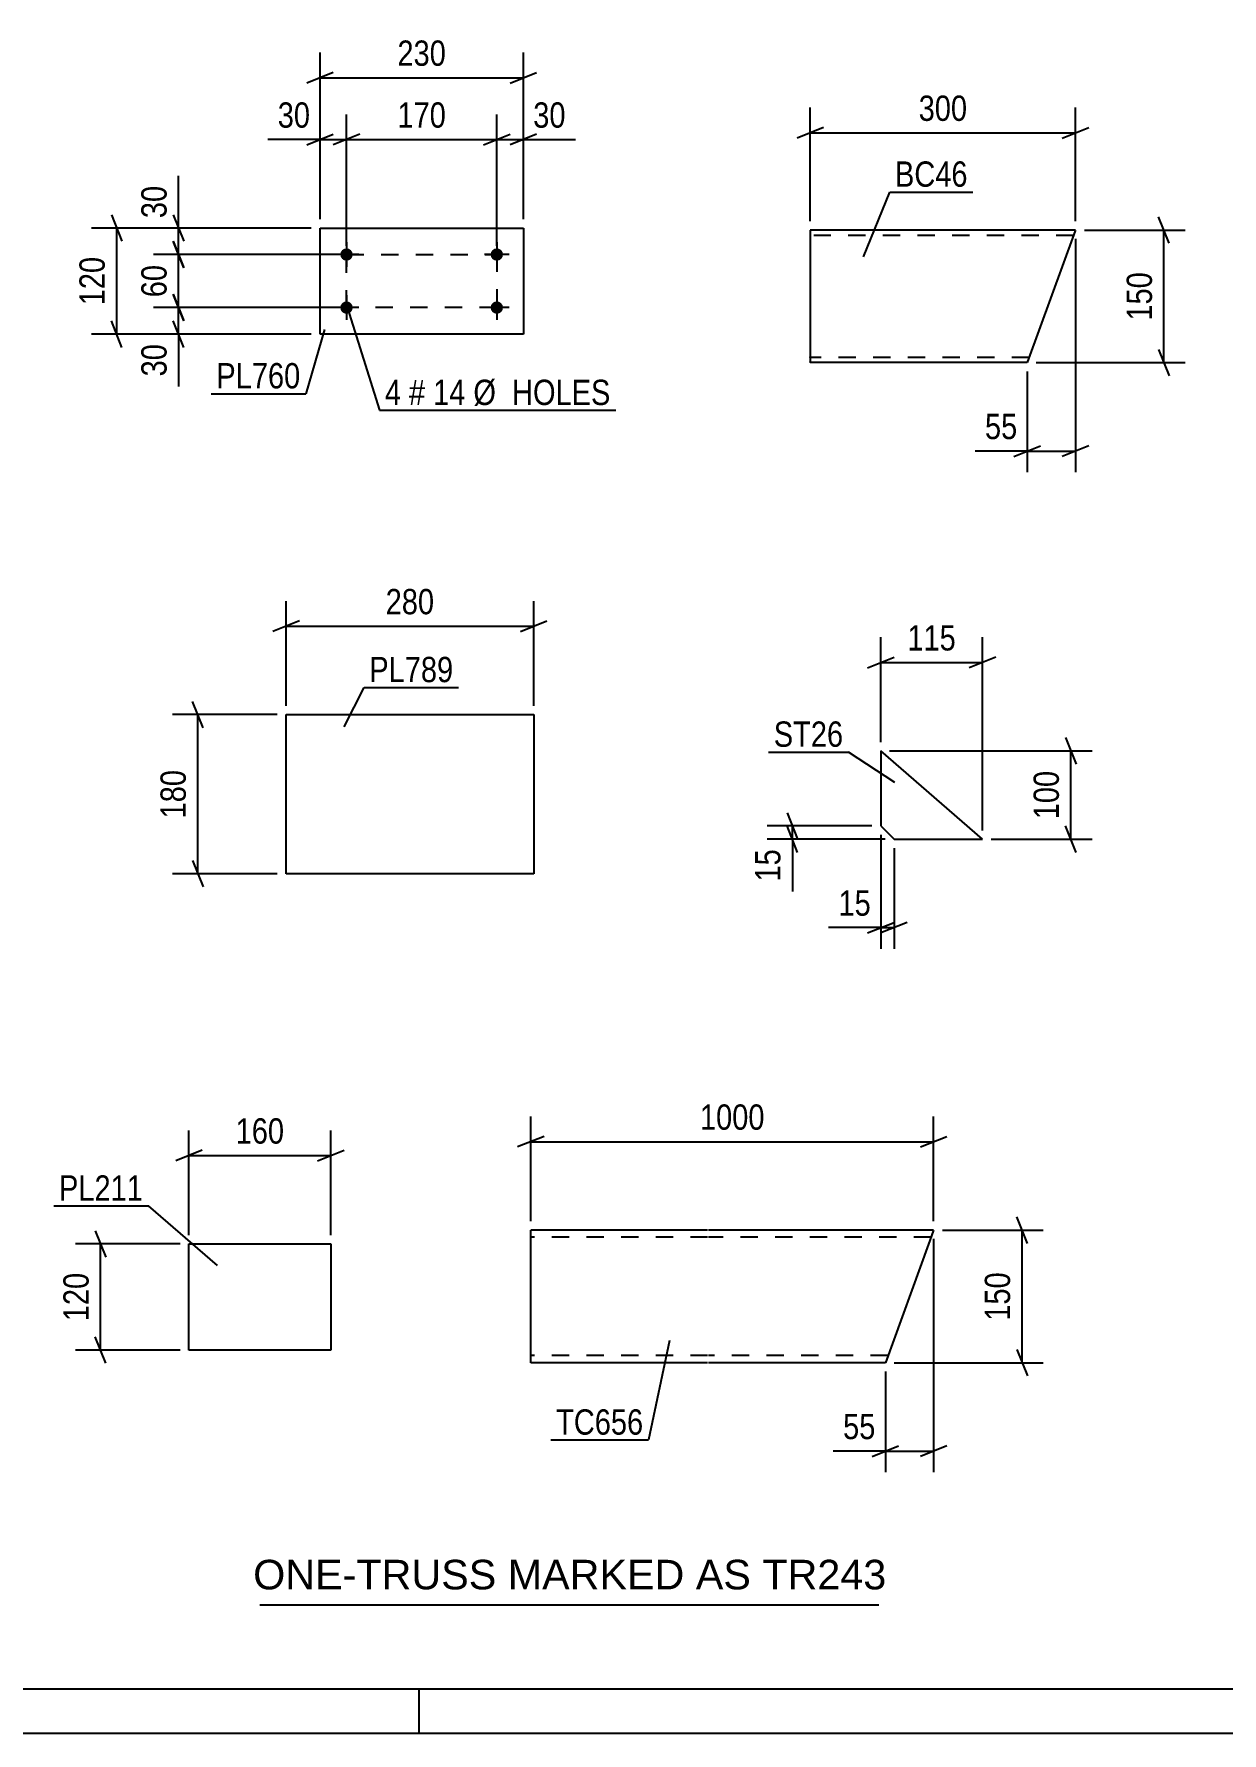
# Model space of a CAD drawing. Header units: millimetres. Extents: x 0 to 841, y 0 to 594.
# Drawn here: x 377.4 to 511.8, y 0 to 192.2 of the extents above; entities that cross this region are included whole.
import ezdxf

# ---------------------------------------------------------------- set-up
doc = ezdxf.new("R2010")
doc.units = ezdxf.units.MM
doc.linetypes.add('DXK_LINE_DOT2', pattern=[3.9198, 1.9599, -1.9599])
doc.styles.add('Arial', font='arial.ttf', dxfattribs={"height": 0.2})
doc.styles.add('Arial Narrow', font='ARIALN.TTF', dxfattribs={"height": 0.2})

# ---------------------------------------------------------------- blocks, each defined once
blk = doc.blocks.new('Unknown-318891679-1129')
at = {"color": 5, "linetype": 'Continuous'}
for p, q in [((5, 5), (836, 5)), ((421, 0), (421, 5)), ((0, 0), (841, 0))]:
    blk.add_line(p, q, dxfattribs=at)
blk = doc.blocks.new('Part-318891679-3178 - 3172')
at = {"color": 2, "linetype": 'Continuous'}
for p, q in [((453.65, 56.89), (433.65, 56.89)), ((433.65, 43.49), (433.65, 56.89)), ((479.21, 56.89), (453.75, 56.89)), ((479.21, 56.89), (478.63, 55.29)), ((478.63, 55.29), (473.75, 41.89)), ((433.65, 41.89), (433.65, 43.49)), ((453.65, 41.89), (433.65, 41.89)), ((473.75, 41.89), (453.75, 41.89))]:
    blk.add_line(p, q, dxfattribs=at)
at = {"color": 7, "linetype": 'DXK_LINE_DOT2'}
for p, q in [((453.65, 56.09), (433.65, 56.09)), ((478.92, 56.09), (453.75, 56.09)), ((479.17, 56.76), (478.63, 55.29)), ((433.65, 42.01), (433.65, 43.49)), ((433.65, 42.69), (433.65, 42.75)), ((453.65, 42.69), (433.65, 42.69)), ((474.04, 42.69), (453.75, 42.69)), ((474.04, 42.69), (474.07, 42.75))]:
    blk.add_line(p, q, dxfattribs=at)
blk = doc.blocks.new('Part-318891679-3230 - 3223')
at = {"color": 2, "linetype": 'Continuous'}
for p, q in [((495.26, 170.01), (465.26, 170.01)), ((465.26, 170.01), (465.26, 155.11)), ((495.23, 169.92), (489.8, 155.01)), ((495.26, 170.01), (495.23, 169.92)), ((465.26, 155.01), (465.26, 155.11)), ((489.8, 155.01), (465.26, 155.01))]:
    blk.add_line(p, q, dxfattribs=at)
at = {"color": 7, "linetype": 'DXK_LINE_DOT2'}
for p, q in [((495.04, 169.41), (465.26, 169.41)), ((465.26, 155.61), (465.26, 155.66)), ((490.02, 155.61), (465.26, 155.61)), ((490.02, 155.61), (490.04, 155.66))]:
    blk.add_line(p, q, dxfattribs=at)
blk = doc.blocks.new('Part-318891679-3006 - 2990')
at = {"color": 2, "linetype": 'Continuous'}
for p, q in [((394.98, 43.32), (394.98, 55.32)), ((394.98, 55.32), (411.02, 55.32)), ((411.02, 55.32), (411.02, 43.32)), ((411.02, 43.32), (394.98, 43.32))]:
    blk.add_line(p, q, dxfattribs=at)
blk = doc.blocks.new('Bolt-318891679-2800 - 2766')
at = {"linetype": 'Continuous'}
for points in [[(412.8, 166.54, -1), (412.8, 167.94, -1)], [(429.8, 166.54, -1), (429.8, 167.94, -1)], [(412.8, 160.54, -1), (412.8, 161.94, -1)], [(429.8, 160.54, -1), (429.8, 161.94, -1)]]:
    blk.add_hatch(color=1, dxfattribs=at).paths.add_polyline_path(points)
at = {"color": 1, "linetype": 'Continuous'}
for p, q in [((414.2, 167.24), (411.4, 167.24)), ((412.8, 168.64), (412.8, 165.84)), ((431.2, 167.24), (428.4, 167.24)), ((429.8, 168.64), (429.8, 165.84)), ((412.8, 162.64), (412.8, 159.84)), ((429.8, 162.64), (429.8, 159.84)), ((414.2, 161.24), (411.4, 161.24)), ((431.2, 161.24), (428.4, 161.24))]:
    blk.add_line(p, q, dxfattribs=at)
blk = doc.blocks.new('Part-318891679-2815 - 2766')
at = {"color": 2, "linetype": 'Continuous'}
for p, q in [((409.8, 158.24), (409.8, 170.24)), ((409.8, 170.24), (432.8, 170.24)), ((432.8, 170.24), (432.8, 158.24)), ((432.8, 158.24), (409.8, 158.24))]:
    blk.add_line(p, q, dxfattribs=at)
blk = doc.blocks.new('Part-318891679-2929 - 2913')
at = {"color": 2, "linetype": 'Continuous'}
for p, q in [((405.97, 97.2), (405.97, 115.2)), ((405.97, 115.2), (433.97, 115.2)), ((433.97, 115.2), (433.97, 97.2)), ((433.97, 97.2), (405.97, 97.2))]:
    blk.add_line(p, q, dxfattribs=at)
blk = doc.blocks.new('Part-318891679-2509 - 2503')
at = {"color": 2, "linetype": 'Continuous'}
for p, q in [((473.23, 111.1), (473.23, 102.6)), ((484.73, 101.1), (473.23, 111.1)), ((473.23, 102.6), (474.73, 101.1)), ((474.73, 101.1), (484.73, 101.1))]:
    blk.add_line(p, q, dxfattribs=at)
blk = doc.blocks.new('Rectangle-318891679-2900 - 2766')
at = {"color": 1, "linetype": 'DXK_LINE_DOT2'}
blk.add_lwpolyline([(412.8, 167.24), (429.8, 167.24), (429.8, 161.24), (412.8, 161.24), (412.8, 167.24)], close=True, dxfattribs=at)
blk = doc.blocks.new('StraightDimension-318891679-3182 - 3172')
at = {"color": 7, "linetype": 'Continuous'}
for p, q in [((433.65, 57.89), (433.65, 69.74)), ((479.21, 57.89), (479.21, 69.74)), ((435.15, 67.49), (432.15, 66.29)), ((477.71, 66.29), (480.71, 67.49)), ((433.65, 66.89), (479.21, 66.89))]:
    blk.add_line(p, q, dxfattribs=at)
at = {"color": 0}
blk.add_wipeout([(460.69, 67.64), (460.69, 71.84), (452.18, 71.84), (452.18, 67.64)], dxfattribs=at)
at = {"color": 3, "style": 'Arial Narrow'}
blk.add_text('1000', height=2.863, dxfattribs=at).set_placement((452.78, 68.24))
blk = doc.blocks.new('StraightDimension-318891679-3193 - 3172')
at = {"color": 7, "linetype": 'Continuous'}
for p, q in [((489.81, 55.39), (488.61, 58.39)), ((480.21, 56.89), (491.61, 56.89)), ((489.21, 41.89), (489.21, 56.89)), ((488.61, 43.39), (489.81, 40.39)), ((474.75, 41.89), (491.61, 41.89))]:
    blk.add_line(p, q, dxfattribs=at)
at = {"color": 0}
blk.add_wipeout([(488.46, 52.73), (484.26, 52.73), (484.26, 46.04), (488.46, 46.04)], dxfattribs=at)
at = {"color": 3, "style": 'Arial Narrow'}
blk.add_text('150', height=2.863, rotation=90.0002, dxfattribs=at).set_placement((487.86, 46.64))
blk = doc.blocks.new('StraightDimension-318891679-3207 - 3172')
at = {"color": 7, "linetype": 'Continuous'}
for p, q in [((479.21, 55.89), (479.21, 29.49)), ((473.75, 40.89), (473.75, 29.49)), ((472.25, 31.29), (475.25, 32.49)), ((473.75, 31.89), (479.21, 31.89)), ((480.71, 32.49), (477.71, 31.29))]:
    blk.add_line(p, q, dxfattribs=at)
at = {"color": 0}
blk.add_wipeout([(473.23, 32.64), (473.23, 36.84), (468.37, 36.84), (468.37, 32.64)], dxfattribs=at)
at = {"color": 7, "linetype": 'Continuous'}
blk.add_line((473.75, 31.89), (467.85, 31.89), dxfattribs=at)
blk.add_line((473.75, 31.89), (467.85, 31.89), dxfattribs=at)
at = {"color": 3, "style": 'Arial Narrow'}
blk.add_text('55', height=2.863, dxfattribs=at).set_placement((468.97, 33.24))
blk = doc.blocks.new('StraightDimension-318891679-3276 - 3223')
at = {"color": 7, "linetype": 'Continuous'}
for p, q in [((465.26, 171.01), (465.26, 183.86)), ((495.26, 171.01), (495.26, 183.86)), ((466.76, 181.61), (463.76, 180.41)), ((465.26, 181.01), (495.26, 181.01)), ((493.76, 180.41), (496.76, 181.61))]:
    blk.add_line(p, q, dxfattribs=at)
at = {"color": 0}
blk.add_wipeout([(483.61, 181.76), (483.61, 185.96), (476.92, 185.96), (476.92, 181.76)], dxfattribs=at)
at = {"color": 3, "style": 'Arial Narrow'}
blk.add_text('300', height=2.863, dxfattribs=at).set_placement((477.52, 182.36))
blk = doc.blocks.new('StraightDimension-318891679-3254 - 3223')
at = {"color": 7, "linetype": 'Continuous'}
for p, q in [((505.86, 168.51), (504.66, 171.51)), ((496.26, 170.01), (507.66, 170.01)), ((505.26, 155.01), (505.26, 170.01)), ((504.66, 156.51), (505.86, 153.51)), ((490.8, 155.01), (507.66, 155.01))]:
    blk.add_line(p, q, dxfattribs=at)
at = {"color": 0}
blk.add_wipeout([(504.51, 165.86), (500.31, 165.86), (500.31, 159.17), (504.51, 159.17)], dxfattribs=at)
at = {"color": 3, "style": 'Arial Narrow'}
blk.add_text('150', height=2.863, rotation=90.0002, dxfattribs=at).set_placement((503.91, 159.77))
blk = doc.blocks.new('StraightDimension-318891679-3232 - 3223')
at = {"color": 7, "linetype": 'Continuous'}
for p, q in [((495.26, 169.01), (495.26, 142.61)), ((489.8, 154.01), (489.8, 142.61)), ((488.3, 144.41), (491.3, 145.61)), ((489.8, 145.01), (495.26, 145.01)), ((496.76, 145.61), (493.76, 144.41))]:
    blk.add_line(p, q, dxfattribs=at)
at = {"color": 0}
blk.add_wipeout([(489.28, 145.76), (489.28, 149.96), (484.42, 149.96), (484.42, 145.76)], dxfattribs=at)
at = {"color": 7, "linetype": 'Continuous'}
blk.add_line((489.8, 145.01), (483.9, 145.01), dxfattribs=at)
blk.add_line((489.8, 145.01), (483.9, 145.01), dxfattribs=at)
at = {"color": 3, "style": 'Arial Narrow'}
blk.add_text('55', height=2.863, dxfattribs=at).set_placement((485.02, 146.36))
blk = doc.blocks.new('StraightDimension-318891679-3008 - 2990')
at = {"color": 7, "linetype": 'Continuous'}
for p, q in [((384.38, 56.82), (385.58, 53.82)), ((393.98, 55.32), (382.13, 55.32)), ((384.98, 43.32), (384.98, 55.32)), ((385.58, 41.82), (384.38, 44.82)), ((393.98, 43.32), (382.13, 43.32))]:
    blk.add_line(p, q, dxfattribs=at)
at = {"color": 0}
blk.add_wipeout([(384.23, 52.67), (380.03, 52.67), (380.03, 45.98), (384.23, 45.98)], dxfattribs=at)
at = {"color": 3, "style": 'Arial Narrow'}
blk.add_text('120', height=2.863, rotation=90.0002, dxfattribs=at).set_placement((383.63, 46.58))
blk = doc.blocks.new('StraightDimension-318891679-3019 - 2990')
at = {"color": 7, "linetype": 'Continuous'}
for p, q in [((394.98, 56.32), (394.98, 68.17)), ((411.02, 56.32), (411.02, 68.17)), ((396.48, 65.92), (393.48, 64.72)), ((409.52, 64.72), (412.52, 65.92)), ((394.98, 65.32), (411.02, 65.32))]:
    blk.add_line(p, q, dxfattribs=at)
at = {"color": 0}
blk.add_wipeout([(406.34, 66.07), (406.34, 70.27), (399.66, 70.27), (399.66, 66.07)], dxfattribs=at)
at = {"color": 3, "style": 'Arial Narrow'}
blk.add_text('160', height=2.863, dxfattribs=at).set_placement((400.26, 66.67))
blk = doc.blocks.new('StraightDimension-318891679-2817 - 2766')
at = {"color": 7, "linetype": 'Continuous'}
for p, q in [((409.8, 171.24), (409.8, 190.09)), ((432.8, 171.24), (432.8, 190.09)), ((411.3, 187.84), (408.3, 186.64)), ((409.8, 187.24), (432.8, 187.24)), ((431.3, 186.64), (434.3, 187.84))]:
    blk.add_line(p, q, dxfattribs=at)
at = {"color": 0}
blk.add_wipeout([(424.64, 187.99), (424.64, 192.19), (417.96, 192.19), (417.96, 187.99)], dxfattribs=at)
at = {"color": 3, "style": 'Arial Narrow'}
blk.add_text('230', height=2.863, dxfattribs=at).set_placement((418.56, 188.59))
blk = doc.blocks.new('StraightDimension-318891679-2859 - 2766')
at = {"color": 7, "linetype": 'Continuous'}
for p, q in [((386.2, 171.74), (387.4, 168.74)), ((408.8, 170.24), (383.95, 170.24)), ((386.8, 158.24), (386.8, 170.24)), ((387.4, 156.74), (386.2, 159.74)), ((408.8, 158.24), (383.95, 158.24))]:
    blk.add_line(p, q, dxfattribs=at)
at = {"color": 0}
blk.add_wipeout([(386.05, 167.58), (381.85, 167.58), (381.85, 160.9), (386.05, 160.9)], dxfattribs=at)
at = {"color": 3, "style": 'Arial Narrow'}
blk.add_text('120', height=2.863, rotation=90.0002, dxfattribs=at).set_placement((385.45, 161.5))
blk = doc.blocks.new('StraightDimension-318891679-2828 - 2766')
at = {"color": 7, "linetype": 'Continuous'}
for p, q in [((412.8, 168.24), (412.8, 183.09)), ((429.8, 168.24), (429.8, 183.09)), ((414.3, 180.84), (411.3, 179.64)), ((428.3, 179.64), (431.3, 180.84)), ((412.8, 180.24), (429.8, 180.24))]:
    blk.add_line(p, q, dxfattribs=at)
at = {"color": 0}
blk.add_wipeout([(424.64, 180.99), (424.64, 185.19), (417.96, 185.19), (417.96, 180.99)], dxfattribs=at)
at = {"color": 3, "style": 'Arial Narrow'}
blk.add_text('170', height=2.863, dxfattribs=at).set_placement((418.56, 181.59))
blk = doc.blocks.new('StraightDimension-318891679-2838 - 2766')
at = {"color": 7, "linetype": 'Continuous'}
for p, q in [((409.8, 171.24), (409.8, 183.09)), ((412.8, 168.24), (412.8, 183.09)), ((408.3, 179.64), (411.3, 180.84)), ((414.3, 180.84), (411.3, 179.64)), ((409.8, 180.24), (412.8, 180.24))]:
    blk.add_line(p, q, dxfattribs=at)
at = {"color": 0}
blk.add_wipeout([(409.27, 180.99), (409.27, 185.19), (404.42, 185.19), (404.42, 180.99)], dxfattribs=at)
at = {"color": 7, "linetype": 'Continuous'}
blk.add_line((409.8, 180.24), (403.89, 180.24), dxfattribs=at)
blk.add_line((409.8, 180.24), (403.89, 180.24), dxfattribs=at)
at = {"color": 3, "style": 'Arial Narrow'}
blk.add_text('30', height=2.863, dxfattribs=at).set_placement((405.02, 181.59))
blk = doc.blocks.new('StraightDimension-318891679-2848 - 2766')
at = {"color": 7, "linetype": 'Continuous'}
for p, q in [((429.8, 168.24), (429.8, 183.09)), ((432.8, 171.24), (432.8, 183.09)), ((428.3, 179.64), (431.3, 180.84)), ((434.3, 180.84), (431.3, 179.64)), ((429.8, 180.24), (432.8, 180.24))]:
    blk.add_line(p, q, dxfattribs=at)
at = {"color": 0}
blk.add_wipeout([(438.18, 180.99), (438.18, 185.19), (433.32, 185.19), (433.32, 180.99)], dxfattribs=at)
at = {"color": 7, "linetype": 'Continuous'}
blk.add_line((432.8, 180.24), (438.7, 180.24), dxfattribs=at)
blk.add_line((432.8, 180.24), (438.7, 180.24), dxfattribs=at)
at = {"color": 3, "style": 'Arial Narrow'}
blk.add_text('30', height=2.863, dxfattribs=at).set_placement((433.92, 181.59))
blk = doc.blocks.new('StraightDimension-318891679-2870 - 2766')
at = {"color": 7, "linetype": 'Continuous'}
for p, q in [((393.2, 162.74), (394.4, 159.74)), ((411.8, 161.24), (390.95, 161.24)), ((394.4, 156.74), (393.2, 159.74)), ((393.8, 158.24), (393.8, 161.24)), ((408.8, 158.24), (390.95, 158.24))]:
    blk.add_line(p, q, dxfattribs=at)
at = {"color": 0}
blk.add_wipeout([(393.05, 157.71), (388.85, 157.71), (388.85, 152.86), (393.05, 152.86)], dxfattribs=at)
at = {"color": 7, "linetype": 'Continuous'}
blk.add_line((393.8, 158.24), (393.8, 152.33), dxfattribs=at)
blk.add_line((393.8, 158.24), (393.8, 152.33), dxfattribs=at)
at = {"color": 3, "style": 'Arial Narrow'}
blk.add_text('30', height=2.863, rotation=90.0002, dxfattribs=at).set_placement((392.45, 153.46))
blk = doc.blocks.new('StraightDimension-318891679-2880 - 2766')
at = {"color": 7, "linetype": 'Continuous'}
for p, q in [((411.8, 167.24), (390.95, 167.24)), ((393.2, 168.74), (394.4, 165.74)), ((393.8, 161.24), (393.8, 167.24)), ((394.4, 159.74), (393.2, 162.74)), ((411.8, 161.24), (390.95, 161.24))]:
    blk.add_line(p, q, dxfattribs=at)
at = {"color": 0}
blk.add_wipeout([(393.05, 166.67), (388.85, 166.67), (388.85, 161.81), (393.05, 161.81)], dxfattribs=at)
at = {"color": 3, "style": 'Arial Narrow'}
blk.add_text('60', height=2.863, rotation=90.0002, dxfattribs=at).set_placement((392.45, 162.41))
blk = doc.blocks.new('StraightDimension-318891679-2890 - 2766')
at = {"color": 7, "linetype": 'Continuous'}
for p, q in [((393.2, 171.74), (394.4, 168.74)), ((408.8, 170.24), (390.95, 170.24)), ((393.8, 167.24), (393.8, 170.24)), ((411.8, 167.24), (390.95, 167.24)), ((394.4, 165.74), (393.2, 168.74))]:
    blk.add_line(p, q, dxfattribs=at)
at = {"color": 0}
blk.add_wipeout([(393.05, 175.62), (388.85, 175.62), (388.85, 170.76), (393.05, 170.76)], dxfattribs=at)
at = {"color": 7, "linetype": 'Continuous'}
blk.add_line((393.8, 170.24), (393.8, 176.15), dxfattribs=at)
blk.add_line((393.8, 170.24), (393.8, 176.15), dxfattribs=at)
at = {"color": 3, "style": 'Arial Narrow'}
blk.add_text('30', height=2.863, rotation=90.0002, dxfattribs=at).set_placement((392.45, 171.36))
blk = doc.blocks.new('StraightDimension-318891679-2931 - 2913')
at = {"color": 7, "linetype": 'Continuous'}
for p, q in [((396.57, 113.7), (395.37, 116.7)), ((404.97, 115.2), (393.12, 115.2)), ((395.97, 97.2), (395.97, 115.2)), ((395.37, 98.7), (396.57, 95.7)), ((404.97, 97.2), (393.12, 97.2))]:
    blk.add_line(p, q, dxfattribs=at)
at = {"color": 0}
blk.add_wipeout([(395.22, 109.55), (391.02, 109.55), (391.02, 102.86), (395.22, 102.86)], dxfattribs=at)
at = {"color": 3, "style": 'Arial Narrow'}
blk.add_text('180', height=2.863, rotation=90.0002, dxfattribs=at).set_placement((394.62, 103.46))
blk = doc.blocks.new('StraightDimension-318891679-2942 - 2913')
at = {"color": 7, "linetype": 'Continuous'}
for p, q in [((405.97, 116.2), (405.97, 128.05)), ((433.97, 116.2), (433.97, 128.05)), ((407.47, 125.8), (404.47, 124.6)), ((405.97, 125.2), (433.97, 125.2)), ((432.47, 124.6), (435.47, 125.8))]:
    blk.add_line(p, q, dxfattribs=at)
at = {"color": 0}
blk.add_wipeout([(423.31, 125.95), (423.31, 130.15), (416.63, 130.15), (416.63, 125.95)], dxfattribs=at)
at = {"color": 3, "style": 'Arial Narrow'}
blk.add_text('280', height=2.863, dxfattribs=at).set_placement((417.23, 126.55))
blk = doc.blocks.new('StraightDimension-318891679-2511 - 2503')
at = {"color": 7, "linetype": 'Continuous'}
for p, q in [((494.13, 112.6), (495.33, 109.6)), ((474.23, 111.1), (497.13, 111.1)), ((494.73, 101.1), (494.73, 111.1)), ((495.33, 99.6), (494.13, 102.6)), ((485.73, 101.1), (497.13, 101.1))]:
    blk.add_line(p, q, dxfattribs=at)
at = {"color": 0}
blk.add_wipeout([(493.98, 109.44), (489.78, 109.44), (489.78, 102.76), (493.98, 102.76)], dxfattribs=at)
at = {"color": 3, "style": 'Arial Narrow'}
blk.add_text('100', height=2.863, rotation=90.0002, dxfattribs=at).set_placement((493.38, 103.36))
blk = doc.blocks.new('StraightDimension-318891679-2520 - 2503')
at = {"color": 7, "linetype": 'Continuous'}
for p, q in [((462.63, 104.1), (463.83, 101.1)), ((472.23, 102.6), (460.38, 102.6)), ((463.83, 99.6), (462.63, 102.6)), ((463.23, 101.1), (463.23, 102.6)), ((473.73, 101.1), (460.38, 101.1))]:
    blk.add_line(p, q, dxfattribs=at)
at = {"color": 0}
blk.add_wipeout([(462.48, 100.58), (458.28, 100.58), (458.28, 95.72), (462.48, 95.72)], dxfattribs=at)
at = {"color": 7, "linetype": 'Continuous'}
blk.add_line((463.23, 101.1), (463.23, 95.2), dxfattribs=at)
blk.add_line((463.23, 101.1), (463.23, 95.2), dxfattribs=at)
at = {"color": 3, "style": 'Arial Narrow'}
blk.add_text('15', height=2.863, rotation=90.0002, dxfattribs=at).set_placement((461.88, 96.32))
blk = doc.blocks.new('StraightDimension-318891679-2531 - 2503')
at = {"color": 7, "linetype": 'Continuous'}
for p, q in [((473.23, 112.1), (473.23, 123.95)), ((484.73, 102.1), (484.73, 123.95)), ((471.73, 120.5), (474.73, 121.7)), ((473.23, 121.1), (484.73, 121.1)), ((486.23, 121.7), (483.23, 120.5))]:
    blk.add_line(p, q, dxfattribs=at)
at = {"color": 0}
blk.add_wipeout([(482.32, 121.85), (482.32, 126.05), (475.64, 126.05), (475.64, 121.85)], dxfattribs=at)
at = {"color": 3, "style": 'Arial Narrow'}
blk.add_text('115', height=2.863, dxfattribs=at).set_placement((476.24, 122.45))
blk = doc.blocks.new('StraightDimension-318891679-2538 - 2503')
at = {"color": 7, "linetype": 'Continuous'}
for p, q in [((473.23, 101.6), (473.23, 88.7)), ((474.73, 100.1), (474.73, 88.7)), ((471.73, 90.5), (474.73, 91.7)), ((476.23, 91.7), (473.23, 90.5)), ((473.23, 91.1), (474.73, 91.1))]:
    blk.add_line(p, q, dxfattribs=at)
at = {"color": 0}
blk.add_wipeout([(472.7, 91.85), (472.7, 96.05), (467.85, 96.05), (467.85, 91.85)], dxfattribs=at)
at = {"color": 7, "linetype": 'Continuous'}
blk.add_line((473.23, 91.1), (467.32, 91.1), dxfattribs=at)
blk.add_line((473.23, 91.1), (467.32, 91.1), dxfattribs=at)
at = {"color": 3, "style": 'Arial Narrow'}
blk.add_text('15', height=2.863, dxfattribs=at).set_placement((468.45, 92.45))
blk = doc.blocks.new('Unknown-318891679-12153')
at = {"color": 7, "linetype": 'Continuous'}
blk.add_line((403, 14.5), (473, 14.5), dxfattribs=at)
at = {"color": 7, "style": 'Arial'}
blk.add_text('ONE-TRUSS MARKED AS TR243', height=3.3428, dxfattribs=at).set_placement((402.24, 16.25))
blk = doc.blocks.new('Mark-318891679-3174 - 3172')
at = {"color": 0}
blk.add_wipeout([(446.37, 33.75), (446.37, 36.75), (436.51, 36.75), (436.51, 33.75)], dxfattribs=at)
blk.add_wipeout([(446.37, 33.75), (446.37, 36.75), (436.51, 36.75), (436.51, 33.75)], dxfattribs=at)
at = {"color": 30, "linetype": 'Continuous'}
for p in [(449.34, 44.4), (435.91, 33.15)]:
    blk.add_line(p, (446.97, 33.15), dxfattribs=at)
at = {"color": 3, "style": 'Arial Narrow'}
blk.add_text('TC656', height=2.863, dxfattribs=at).set_placement((436.51, 33.75))
blk = doc.blocks.new('Mark-318891679-3226 - 3223')
at = {"color": 0}
blk.add_wipeout([(483.06, 174.91), (483.06, 177.91), (474.84, 177.91), (474.84, 174.91)], dxfattribs=at)
blk.add_wipeout([(483.06, 174.91), (483.06, 177.91), (474.84, 177.91), (474.84, 174.91)], dxfattribs=at)
at = {"color": 30, "linetype": 'Continuous'}
for p, q in [((471.29, 166.99), (474.24, 174.31)), ((474.24, 174.31), (483.66, 174.31))]:
    blk.add_line(p, q, dxfattribs=at)
at = {"color": 3, "style": 'Arial Narrow'}
blk.add_text('BC46', height=2.863, dxfattribs=at).set_placement((474.84, 174.91))
blk = doc.blocks.new('Mark-318891679-3002 - 2990')
at = {"color": 0}
blk.add_wipeout([(389.79, 60.22), (389.79, 63.22), (380.28, 63.22), (380.28, 60.22)], dxfattribs=at)
blk.add_wipeout([(389.79, 60.22), (389.79, 63.22), (380.28, 63.22), (380.28, 60.22)], dxfattribs=at)
at = {"color": 30, "linetype": 'Continuous'}
for p in [(379.68, 59.62), (398.22, 52.89)]:
    blk.add_line(p, (390.39, 59.62), dxfattribs=at)
at = {"color": 3, "style": 'Arial Narrow'}
blk.add_text('PL211', height=2.863, dxfattribs=at).set_placement((380.28, 60.22))
blk = doc.blocks.new('Mark-318891679-2796 - 2766')
at = {"color": 0}
blk.add_wipeout([(418.96, 150.22), (418.96, 153.22), (417.14, 153.22), (417.14, 150.22)], dxfattribs=at)
blk.add_wipeout([(418.96, 150.22), (418.96, 153.22), (417.14, 153.22), (417.14, 150.22)], dxfattribs=at)
at = {"color": 7, "linetype": 'Continuous'}
blk.add_line((412.9, 161.18), (416.54, 149.62), dxfattribs=at)
at = {"color": 3, "style": 'Arial Narrow'}
blk.add_text('4', height=2.86, dxfattribs=at).set_placement((417.14, 150.22))
at = {"color": 0}
blk.add_wipeout([(421.69, 150.22), (421.69, 153.22), (419.86, 153.22), (419.86, 150.22)], dxfattribs=at)
blk.add_wipeout([(421.69, 150.22), (421.69, 153.22), (419.86, 153.22), (419.86, 150.22)], dxfattribs=at)
blk.add_wipeout([(426.25, 150.22), (426.25, 153.22), (422.59, 153.22), (422.59, 150.22)], dxfattribs=at)
blk.add_wipeout([(426.25, 150.22), (426.25, 153.22), (422.59, 153.22), (422.59, 150.22)], dxfattribs=at)
at = {"color": 3, "style": 'Arial Narrow'}
for s, height, p in [('#', 2.86, (419.86, 150.22)), ('14', 2.863, (422.59, 150.22))]:
    blk.add_text(s, height=height, dxfattribs=at).set_placement(p)
at = {"color": 0}
blk.add_wipeout([(442.68, 150.22), (442.68, 153.22), (427.15, 153.22), (427.15, 150.22)], dxfattribs=at)
blk.add_wipeout([(442.68, 150.22), (442.68, 153.22), (427.15, 153.22), (427.15, 150.22)], dxfattribs=at)
at = {"color": 7, "linetype": 'Continuous'}
blk.add_line((416.54, 149.62), (443.28, 149.62), dxfattribs=at)
at = {"color": 3, "style": 'Arial Narrow'}
blk.add_text('Ø  HOLES', height=2.863, dxfattribs=at).set_placement((427.15, 150.22))
blk = doc.blocks.new('Mark-318891679-2811 - 2766')
at = {"color": 0}
blk.add_wipeout([(407.59, 152.1), (407.59, 155.1), (398.08, 155.1), (398.08, 152.1)], dxfattribs=at)
blk.add_wipeout([(407.59, 152.1), (407.59, 155.1), (398.08, 155.1), (398.08, 152.1)], dxfattribs=at)
at = {"color": 30, "linetype": 'Continuous'}
for p in [(410.32, 158.76), (397.48, 151.5)]:
    blk.add_line(p, (408.19, 151.5), dxfattribs=at)
at = {"color": 3, "style": 'Arial Narrow'}
blk.add_text('PL760', height=2.863, dxfattribs=at).set_placement((398.08, 152.1))
blk = doc.blocks.new('Mark-318891679-2925 - 2913')
at = {"color": 0}
blk.add_wipeout([(424.88, 118.87), (424.88, 121.87), (415.38, 121.87), (415.38, 118.87)], dxfattribs=at)
blk.add_wipeout([(424.88, 118.87), (424.88, 121.87), (415.38, 121.87), (415.38, 118.87)], dxfattribs=at)
at = {"color": 30, "linetype": 'Continuous'}
for p, q in [((412.53, 113.83), (414.78, 118.27)), ((414.78, 118.27), (425.48, 118.27))]:
    blk.add_line(p, q, dxfattribs=at)
at = {"color": 3, "style": 'Arial Narrow'}
blk.add_text('PL789', height=2.863, dxfattribs=at).set_placement((415.38, 118.87))
blk = doc.blocks.new('Mark-318891679-2505 - 2503')
at = {"color": 0}
blk.add_wipeout([(468.99, 111.56), (468.99, 114.56), (461.13, 114.56), (461.13, 111.56)], dxfattribs=at)
blk.add_wipeout([(468.99, 111.56), (468.99, 114.56), (461.13, 114.56), (461.13, 111.56)], dxfattribs=at)
at = {"color": 30, "linetype": 'Continuous'}
for p in [(460.53, 110.96), (474.82, 107.51)]:
    blk.add_line(p, (469.59, 110.96), dxfattribs=at)
at = {"color": 3, "style": 'Arial Narrow'}
blk.add_text('ST26', height=2.863, dxfattribs=at).set_placement((461.13, 111.56))

msp = doc.modelspace()

# ---------------------------------------------------------------- block references
for name in ['Unknown-318891679-1129', 'Part-318891679-2815 - 2766', 'Part-318891679-3230 - 3223', 'Bolt-318891679-2800 - 2766', 'Rectangle-318891679-2900 - 2766', 'Part-318891679-2929 - 2913', 'Part-318891679-2509 - 2503', 'Part-318891679-3178 - 3172', 'Part-318891679-3006 - 2990', 'Unknown-318891679-12153']:
    msp.add_blockref(name, (0, 0))

# ---------------------------------------------------------------- next in the draw order: block references
for name in ['StraightDimension-318891679-2817 - 2766', 'StraightDimension-318891679-3276 - 3223', 'Mark-318891679-2796 - 2766', 'StraightDimension-318891679-2931 - 2913', 'StraightDimension-318891679-2511 - 2503', 'StraightDimension-318891679-3182 - 3172', 'StraightDimension-318891679-3008 - 2990', 'Mark-318891679-3174 - 3172']:
    msp.add_blockref(name, (0, 0))

# ---------------------------------------------------------------- next in the draw order: block references
for name in ['StraightDimension-318891679-2828 - 2766', 'StraightDimension-318891679-2859 - 2766', 'StraightDimension-318891679-3254 - 3223', 'StraightDimension-318891679-2942 - 2913', 'StraightDimension-318891679-2520 - 2503', 'StraightDimension-318891679-3019 - 2990', 'StraightDimension-318891679-3193 - 3172']:
    msp.add_blockref(name, (0, 0))

# ---------------------------------------------------------------- next in the draw order: block references
for name in ['StraightDimension-318891679-2838 - 2766', 'StraightDimension-318891679-2848 - 2766', 'StraightDimension-318891679-3232 - 3223', 'StraightDimension-318891679-2870 - 2766', 'StraightDimension-318891679-2531 - 2503', 'Mark-318891679-2925 - 2913', 'Mark-318891679-3002 - 2990', 'StraightDimension-318891679-3207 - 3172']:
    msp.add_blockref(name, (0, 0))

# ---------------------------------------------------------------- next in the draw order: block references
for name in ['Mark-318891679-3226 - 3223', 'StraightDimension-318891679-2880 - 2766', 'Mark-318891679-2811 - 2766', 'Mark-318891679-2505 - 2503', 'StraightDimension-318891679-2538 - 2503']:
    msp.add_blockref(name, (0, 0))

# ---------------------------------------------------------------- next in the draw order: block references
msp.add_blockref('StraightDimension-318891679-2890 - 2766', (0, 0))

doc.saveas('drawing.dxf')
